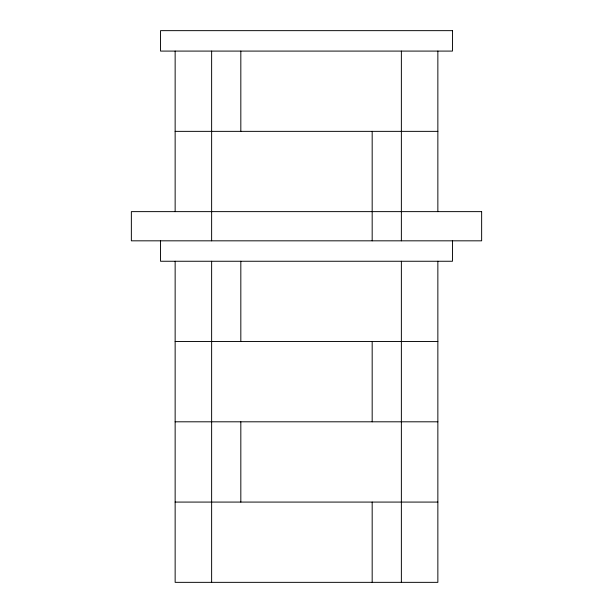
<?xml version="1.0" encoding="UTF-8"?>
<svg xmlns="http://www.w3.org/2000/svg" width="613" height="613" viewBox="0 0 613 613"><rect width="100%" height="100%" fill="white"/><g stroke="black" fill="none" stroke-linecap="round" stroke-linejoin="round"><path stroke-width="0.92" d="M175.142 131.358L437.858 131.358M175.142 341.525L437.858 341.525M175.142 421.805L437.858 421.805M175.142 502.078L437.858 502.078M452.455 240.825L452.455 261.253L160.545 261.253L160.545 240.825M437.858 51.086L437.858 211.631M437.858 261.253L437.858 582.35L175.142 582.35L175.142 261.253M401.369 51.086L401.369 240.825M401.369 261.253L401.369 582.35M372.175 131.358L372.175 240.825M372.175 341.525L372.175 421.805M372.175 502.078L372.175 582.35M240.825 51.086L240.825 131.358M240.825 261.253L240.825 341.525M240.825 421.805L240.825 502.078M211.631 51.086L211.631 240.825M211.631 261.253L211.631 582.35M175.142 51.086L175.142 211.631M452.455 30.65L160.545 30.65L160.545 51.086L452.455 51.086L452.455 30.65M481.642 211.631L131.358 211.631L131.358 240.825L481.642 240.825L481.642 211.631"/></g></svg>
